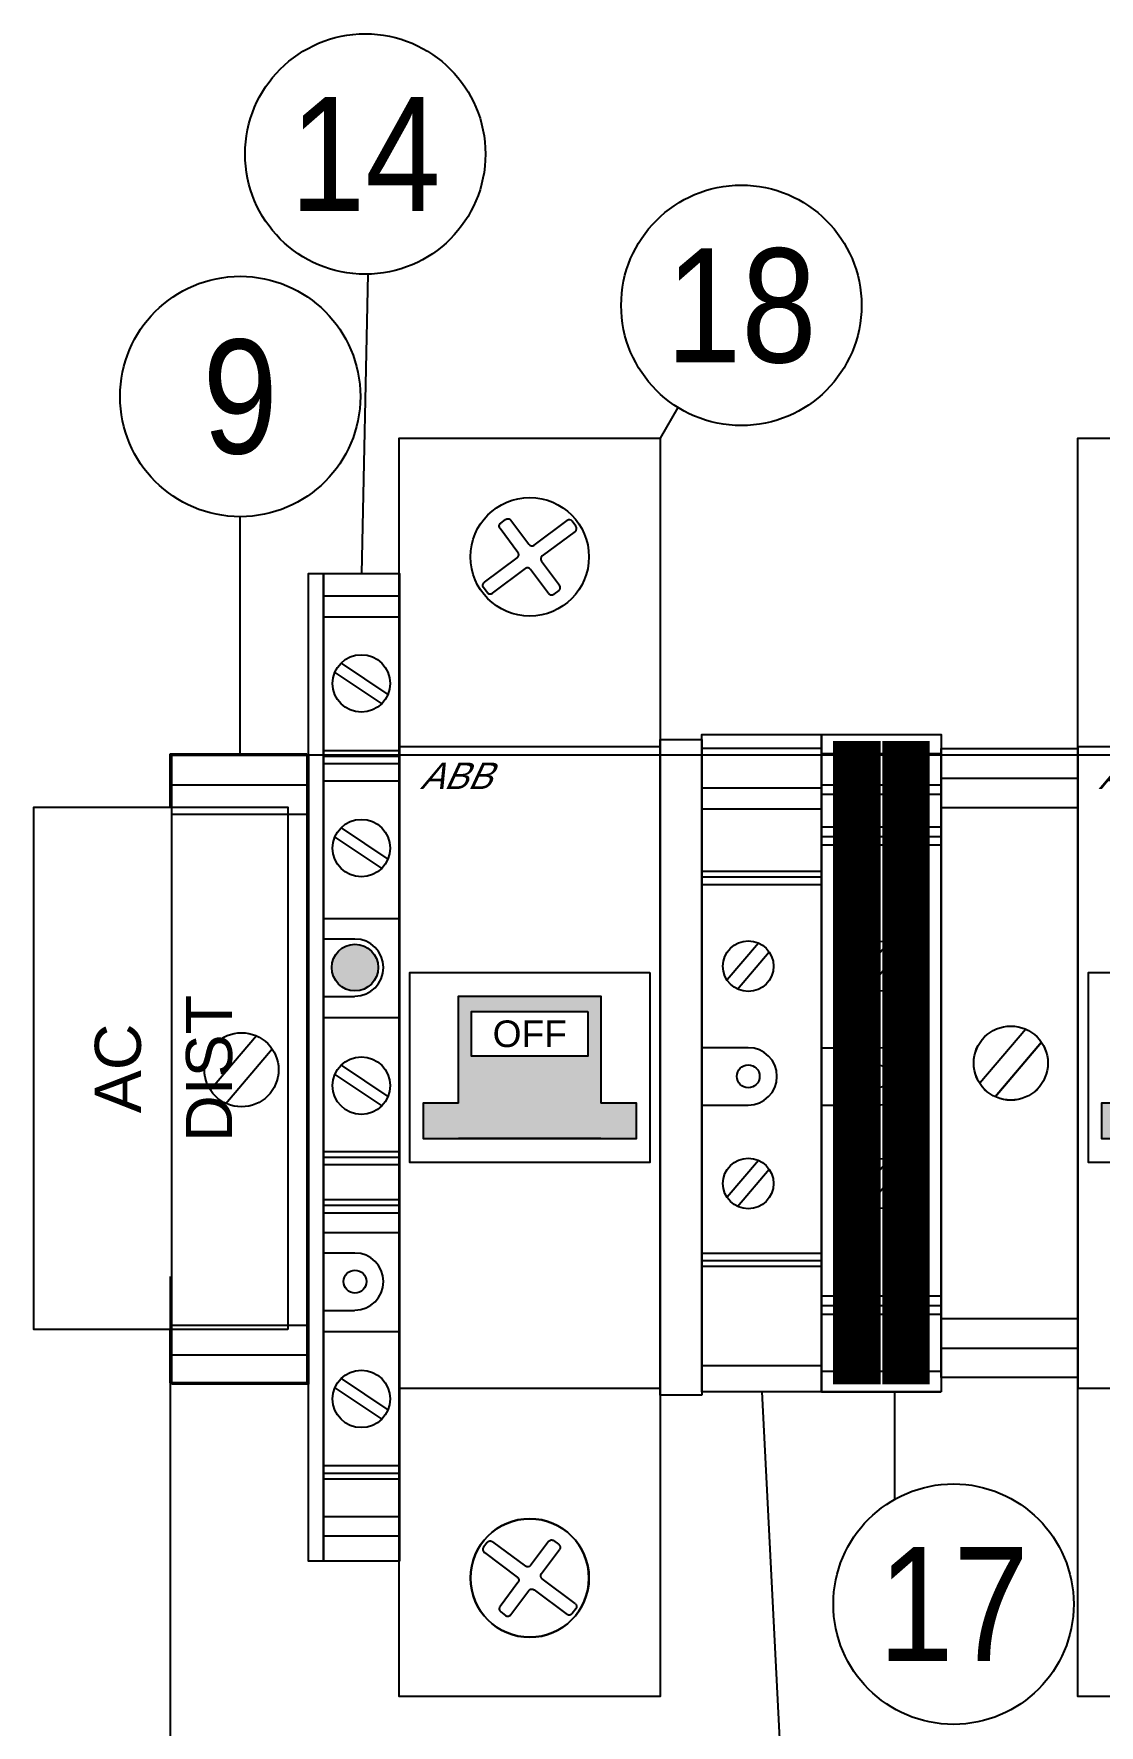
# Model space of a CAD drawing. Header units: inches. Extents: x -38 to 199, y -310 to 64.
# Drawn here: x 43.269 to 46.075, y -48.495 to -44.043 of the extents above; entities that cross this region are included whole.
import ezdxf
from ezdxf.enums import TextEntityAlignment as Align

# ---------------------------------------------------------------- set-up
doc = ezdxf.new("R2010")
doc.units = ezdxf.units.IN
doc.header["$MEASUREMENT"] = 0
doc.layers.add('DETAIL$', color=5, linetype='Continuous')
doc.layers.add('PLC', color=7, linetype='Continuous')
doc.styles.add('FREEHAND', font='freehand.shx', dxfattribs={"oblique": 25})
doc.styles.add('HELVLS', font='arial.ttf')
doc.styles.get("Standard").update_dxf_attribs({"font": 'arial.ttf'})
doc.styles.add('TXT', font='txt')

# ---------------------------------------------------------------- blocks, each defined once
blk = doc.blocks.new('11849923')
at = {"color": 8}
blk.add_lwpolyline([(-1.3, -0.039), (-1.3, 0), (1.3, 0), (1.3, -0.039)], close=True, dxfattribs=at)
at = {"color": 6, "style": 'TXT', "flags": 3}
for tag, p in [('MANUF', (-1.3, -0.3282)), ('PART#', (-1.3, -0.5701)), ('DESC', (-1.3, -0.8103))]:
    blk.add_attdef(tag, p, '', height=0.125, dxfattribs=at)
blk = doc.blocks.new('screw head')
for p, q in [((9.4513, 11.6844), (9.4356, 11.6844)), ((9.4613, 11.6744), (9.4613, 11.5664)), ((9.4713, 11.5564), (9.5504, 11.5564)), ((9.5604, 11.5464), (9.5604, 11.5307)), ((9.4613, 11.4027), (9.4613, 11.5107)), ((9.5504, 11.5207), (9.4713, 11.5207))]:
    blk.add_line(p, q)
blk.add_lwpolyline([(9.4513, 11.3927), (9.4356, 11.3927, -0.414214), (9.4256, 11.4027), (9.4256, 11.5107, 0.414214), (9.4156, 11.5207), (9.3365, 11.5207, -0.414214), (9.3265, 11.5307), (9.3265, 11.5464, -0.414214), (9.3365, 11.5564), (9.4156, 11.5564, 0.414214), (9.4256, 11.5664), (9.4256, 11.6744)], format="xyb")
blk.add_circle((9.4434, 11.5385), 0.156)
for centre, start, end in [((9.4356, 11.6744), 90, 180), ((9.4513, 11.6744), 0, 90), ((9.4713, 11.5664), 180, 270), ((9.5504, 11.5464), 0, 90), ((9.4713, 11.5107), 90, 180), ((9.5504, 11.5307), 270, 0), ((9.4513, 11.4027), 270, 0)]:
    blk.add_arc(centre, 0.01, start, end)
blk = doc.blocks.new('ABB CB')
h = blk.add_hatch(color=256)
h.paths.add_polyline_path([(10.9749, 11.871), (10.8819, 11.871), (10.8819, 11.7775), (10.5999, 11.7775), (10.5999, 11.4025), (10.8819, 11.4025), (10.8819, 11.309), (10.9749, 11.309)])
h.paths.add_polyline_path([(10.7576, 11.4368), (10.64, 11.4368), (10.64, 11.7433), (10.7576, 11.7433)], flags=16)
h.paths.add_polyline_path([(10.7531, 11.4742), (10.7531, 11.7059), (10.6445, 11.7059), (10.6445, 11.4742)], flags=8)
for points in [[(9.1314, 11.9335), (12.4434, 11.9335), (12.4434, 11.2465), (9.1314, 11.2465)], [(9.9434, 11.2465), (11.6314, 11.2465), (11.6314, 11.9335), (9.9434, 11.9335)], [(10.5374, 11.9061), (11.0374, 11.9061), (11.0374, 11.274), (10.5374, 11.274)], [(10.64, 11.7433), (10.7576, 11.7433), (10.7576, 11.4368), (10.64, 11.4368)]]:
    blk.add_lwpolyline(points, close=True)
for points in [[(10.8819, 11.4025), (10.8819, 11.309), (10.9749, 11.309), (10.9749, 11.871), (10.8819, 11.871), (10.8819, 11.7775)], [(10.8819, 11.4025), (10.5999, 11.4025), (10.5999, 11.7775), (10.8819, 11.7775)], [(10.9749, 11.7775), (10.9749, 11.4025)]]:
    blk.add_lwpolyline(points)
blk.add_circle((12.1314, 11.59), 0.156)
at = {"rotation": 36.79133963639027}
blk.add_blockref('screw head', (8.7914, -3.306), dxfattribs=at)
at = {"xscale": -1, "rotation": 323.2086603636097}
blk.add_blockref('screw head', (12.7835, -3.306), dxfattribs=at)
at = {"style": 'HELVLS'}
blk.add_text('OFF', height=0.07, rotation=90, dxfattribs=at).set_placement((10.6988, 11.59), align=Align.MIDDLE)
at = {"style": 'FREEHAND', "oblique": 25}
blk.add_text('ABB', height=0.07, rotation=90, dxfattribs=at).set_placement((10.02, 11.3002), align=Align.MIDDLE_LEFT)
at = {"color": 6, "style": 'TXT', "flags": 3}
for tag, p in [('MANUF', (9.0065, 10.9573)), ('PART#', (9.0065, 10.7154)), ('DESC', (9.0065, 10.4753))]:
    blk.add_attdef(tag, p, '', height=0.125, dxfattribs=at)
blk = doc.blocks.new('11511811')
at = {"color": 8}
blk.add_lwpolyline([(-0.865, -0.315), (-0.865, 0), (0.865, 0), (0.865, -0.315)], close=True, dxfattribs=at)
for points in [[(-0.5199, 0), (-0.5199, -0.315)], [(0.4901, 0), (0.4901, -0.315)]]:
    blk.add_lwpolyline(points, dxfattribs=at)
for centre in [(-0.3169, -0.1219), (0.2551, -0.1219)]:
    blk.add_circle(centre, 0.0666, dxfattribs=at)
at = {"layer": 'DETAIL$', "color": 8}
for points in [[(-0.7956, 0), (-0.7956, -0.315)], [(-0.5349, 0), (-0.5349, -0.315)], [(-0.4999, 0), (-0.4999, -0.315)], [(-0.1104, 0), (-0.1104, -0.1219)], [(0.0407, 0), (0.0407, -0.1219)], [(0.4701, 0), (0.4701, -0.315)], [(0.5051, 0), (0.5051, -0.315)], [(0.6694, 0), (0.6694, -0.315)], [(0.7244, 0), (0.7244, -0.315)], [(0.8294, 0), (0.8294, -0.315)], [(-0.2562, -0.1491), (-0.3532, -0.0661)], [(0.3159, -0.1491), (0.2189, -0.0661)], [(-0.3773, -0.0939), (-0.2796, -0.177)], [(0.1947, -0.0939), (0.2925, -0.177)]]:
    blk.add_lwpolyline(points, dxfattribs=at)
blk.add_circle((-0.0349, -0.1219), 0.03, dxfattribs=at)
blk.add_arc((-0.0349, -0.1219), 0.0755, 180, 0, dxfattribs=at)
at = {"color": 6, "style": 'TXT', "flags": 3}
for tag, p in [('MANUF', (-0.865, -0.6042)), ('PART#', (-0.865, -0.8461)), ('DESC', (-0.865, -1.0863))]:
    blk.add_attdef(tag, p, '', height=0.125, dxfattribs=at)
blk = doc.blocks.new('10331220')
at = {"color": 9}
blk.add_lwpolyline([(-0.8631, -0.11), (-0.8631, 0), (0.8631, 0), (0.8631, -0.11)], close=True, dxfattribs=at)
at = {"color": 6, "style": 'TXT', "flags": 3}
for tag, p in [('MANUF', (-0.8631, -0.3992)), ('PART#', (-0.8631, -0.6411)), ('DESC', (-0.8631, -0.8813))]:
    blk.add_attdef(tag, p, '', height=0.125, dxfattribs=at)
blk = doc.blocks.new('165.114.17')
blk.add_line((5.7728, 6.244), (5.7728, 5.929))
blk.add_lwpolyline([(5.7728, 5.929), (5.7728, 6.244), (7.5028, 6.244), (7.5028, 5.929)], close=True)
for points in [[(5.9994, 6.244), (5.9994, 5.929)], [(7.2341, 6.244), (7.2341, 5.929)]]:
    blk.add_lwpolyline(points)
at = {"color": 2, "const_width": 0.125}
blk.add_lwpolyline([(5.7919, 6.1512), (7.4857, 6.1512)], dxfattribs=at)
at = {"color": 92, "const_width": 0.125}
blk.add_lwpolyline([(5.7919, 6.0215), (7.4857, 6.0215)], dxfattribs=at)
for centre in [(6.3208, 6.0955), (6.8929, 6.0955)]:
    blk.add_circle(centre, 0.0666)
at = {"layer": 'DETAIL$'}
for points in [[(5.8268, 6.244), (5.8268, 5.929)], [(5.9772, 6.244), (5.9772, 5.929)], [(6.0252, 6.244), (6.0252, 5.929)], [(6.5274, 6.244), (6.5274, 6.0955)], [(6.6784, 6.244), (6.6784, 6.0955)], [(7.2119, 6.244), (7.2119, 5.929)], [(7.2599, 6.244), (7.2599, 5.929)], [(7.346, 6.244), (7.346, 5.929)], [(7.3699, 6.244), (7.3699, 5.929)], [(7.4529, 6.244), (7.4529, 5.929)], [(6.3816, 6.0683), (6.2846, 6.1513)], [(6.9537, 6.0683), (6.8567, 6.1513)], [(6.2604, 6.1235), (6.3582, 6.0403)], [(6.8325, 6.1235), (6.9303, 6.0403)]]:
    blk.add_lwpolyline(points, dxfattribs=at)
blk.add_circle((6.6029, 6.0955), 0.03, dxfattribs=at)
blk.add_arc((6.6029, 6.0955), 0.0755, 180, 0, dxfattribs=at)
blk = doc.blocks.new('A$C595E315F')
at = {"color": 8}
for p, q in [((-0.5787, -0.36), (-0.5787, 0)), ((-0.5787, 0), (1.0769, 0)), ((1.0769, 0), (1.0769, -0.36)), ((1.0769, -0.36), (-0.5787, -0.36))]:
    blk.add_line(p, q, dxfattribs=at)
for p, q in [((-0.501, -0.36), (-0.501, 0)), ((-0.4233, -0.36), (-0.4233, 0)), ((0.9215, -0.36), (0.9215, 0)), ((0.9992, -0.36), (0.9992, 0))]:
    blk.add_line(p, q)
blk.add_circle((0.2491, -0.1767), 0.0976, dxfattribs=at)
at = {"layer": 'DETAIL$', "color": 8}
for points in [[(0.3377, -0.2178), (0.1943, -0.0959)], [(0.16, -0.1369), (0.3022, -0.2586)]]:
    blk.add_lwpolyline(points, dxfattribs=at)
blk = doc.blocks.new('indicator term')
blk.add_hatch(color=256).paths.add_polyline_path([(16.5048, 19.9839, 1), (16.3822, 19.9839, 1)])
at = {"color": 8}
blk.add_lwpolyline([(14.8807, 19.8671), (14.8807, 20.0671), (17.4807, 20.0671), (17.4807, 19.8671)], close=True, dxfattribs=at)
for points in [[(14.9987, 20.0671), (14.9987, 19.8669)], [(15.1129, 20.0671), (15.1129, 19.8669)], [(15.4856, 20.0671), (15.4856, 19.8669)], [(15.7463, 20.0671), (15.7463, 19.8669)], [(15.8177, 20.0671), (15.8177, 19.8669)], [(15.9448, 20.0671), (15.9448, 19.8669)], [(16.3122, 20.0671), (16.3122, 19.8669)], [(16.5729, 20.0671), (16.5729, 19.8669)], [(16.9353, 20.0671), (16.9353, 19.8669)], [(17.0003, 20.0671), (17.0003, 19.8669)], [(17.4216, 20.0671), (17.4216, 19.8669)]]:
    blk.add_lwpolyline(points, dxfattribs=at)
for centre in [(15.3082, 19.9671), (16.1328, 19.9671), (16.7579, 19.9671), (17.1913, 19.9671)]:
    blk.add_circle(centre, 0.0757, dxfattribs=at)
at = {"layer": 'DETAIL$', "color": 8}
for p, q in [((15.3371, 20.037), (15.2548, 19.9135)), ((16.1617, 20.037), (16.0794, 19.9135)), ((16.7868, 20.037), (16.7045, 19.9135)), ((17.2202, 20.037), (17.1379, 19.9135)), ((15.3617, 20.0206), (15.2793, 19.8972)), ((16.1862, 20.0206), (16.1039, 19.8972)), ((16.8114, 20.0206), (16.7291, 19.8972)), ((17.2448, 20.0206), (17.1624, 19.8972))]:
    blk.add_line(p, q, dxfattribs=at)
for points in [[(14.9479, 20.0671), (14.9479, 19.8669)], [(15.0979, 20.0671), (15.0979, 19.8669)], [(15.1329, 20.0671), (15.1329, 19.8669)], [(15.5409, 20.0671), (15.5409, 19.9849)], [(15.6929, 20.0671), (15.6929, 19.9849)], [(15.7977, 20.0671), (15.7977, 19.8669)], [(15.8327, 20.0671), (15.8327, 19.8669)], [(15.9248, 20.0671), (15.9248, 19.8669)], [(15.9598, 20.0671), (15.9598, 19.8669)], [(16.3675, 20.0671), (16.3675, 19.9849)], [(16.5195, 20.0671), (16.5195, 19.9849)], [(16.9803, 20.0671), (16.9803, 19.8669)], [(17.0153, 20.0671), (17.0153, 19.8669)], [(17.3666, 20.0671), (17.3666, 19.8669)]]:
    blk.add_lwpolyline(points, dxfattribs=at)
for centre, radius in [((16.4435, 19.9839), 0.0613), ((15.6169, 19.9839), 0.03)]:
    blk.add_circle(centre, radius, dxfattribs=at)
for centre in [(15.6169, 19.9839), (16.4435, 19.9839)]:
    blk.add_arc(centre, 0.0752, 180, 0, dxfattribs=at)
blk = doc.blocks.new('9c')
blk.add_line((87.9422, 6.2346), (87.9422, 6.8626))
blk.add_circle((87.9422, 7.179), 0.3164)
at = {"rotation": 270}
blk.add_blockref('A$C595E315F', (88.1222, 5.6559), dxfattribs=at)
at = {"width": 0.85}
blk.add_text('9', height=0.3, dxfattribs=at).set_placement((87.9422, 7.179), align=Align.MIDDLE)
blk = doc.blocks.new('14')
blk.add_circle((73.2452, 7.5785), 0.3164)
at = {"width": 0.85}
blk.add_text('14', height=0.3, dxfattribs=at).set_placement((73.2452, 7.5785), align=Align.MIDDLE)
blk = doc.blocks.new('ent 1')
at = {"color": 1}
for p, q in [((38.3637, 32.0846), (38.3637, 32.4446)), ((38.3637, 32.4446), (38.5041, 32.4446)), ((39.8791, 32.4446), (40.0194, 32.4446)), ((40.0194, 32.4446), (40.0194, 32.0846)), ((40.0194, 32.0846), (38.3637, 32.0846))]:
    blk.add_line(p, q, dxfattribs=at)
blk.add_lwpolyline([(38.5041, 32.1346), (38.5041, 32.8036), (39.8791, 32.8036), (39.8791, 32.1346)], close=True, dxfattribs=at)
blk = doc.blocks.new('ac_block')
at = {"color": 1, "rotation": 90}
blk.add_blockref('ent 1', (132.8115, -47.7313), dxfattribs=at)
at = {"color": 1}
for s, p in [('DIST', (100.4692, -8.5397)), ('AC', (100.2292, -8.5397))]:
    blk.add_text(s, height=0.12145, rotation=90, dxfattribs=at).set_placement(p, align=Align.MIDDLE)

msp = doc.modelspace()

# ---------------------------------------------------------------- linework, layer by layer
for p, q in [((44.14904, -44.67534), (44.13177, -45.46324)), ((44.96502, -45.0258), (44.91877, -45.10724)), ((45.65877, -46.0619), (45.65877, -47.4419)), ((45.18627, -47.6169), (45.23437, -48.56578)), ((45.53654, -47.90002), (45.53654, -47.6169))]:
    msp.add_line(p, q)
for centre in [(45.13246, -44.75733), (45.69123, -48.17603)]:
    msp.add_circle(centre, 0.31641)
at = {"layer": 'PLC'}
for p, q in [((47.74989, -45.94167), (43.99277, -45.94167)), ((45.88191, -46.66276), (45.76016, -46.80503)), ((45.9229, -46.69711), (45.80098, -46.84047)), ((43.62819, -47.31376), (43.62819, -48.90696))]:
    msp.add_line(p, q, dxfattribs=at)
msp.add_circle((45.84208, -46.7519), 0.09764, dxfattribs=at)

# ---------------------------------------------------------------- block references
for name, p, rotation in [('ABB CB', (32.98523, -35.97582), 270), ('ABB CB', (34.77226, -35.97582), 270), ('11849923', (43.99277, -46.76324), 90), ('indicator term', (64.0989, -62.94394), 90), ('10331220', (44.91877, -46.76324), 90), ('11511811', (45.02877, -46.7519), 89.99999999999999), ('A$C595E315F', (46.01881, -46.50279), 270)]:
    msp.add_blockref(name, p, dxfattribs=dict(rotation=rotation))
at = {"color": 0, "rotation": 89.99999999999999}
msp.add_blockref('165.114.17', (51.5878, -53.38967), dxfattribs=at)
at = {"layer": 'PLC'}
for name, p in [('14', (-29.10308, -51.93752)), ('9c', (-44.1294, -52.17623)), ('ac_block', (-56.73871, -38.2262))]:
    msp.add_blockref(name, p, dxfattribs=at)

# ---------------------------------------------------------------- texts
at = {"width": 0.85}
for s, p in [('18', (45.13246, -44.75733)), ('17', (45.69123, -48.17603))]:
    msp.add_text(s, height=0.3, dxfattribs=at).set_placement(p, align=Align.MIDDLE)

doc.saveas('drawing.dxf')
